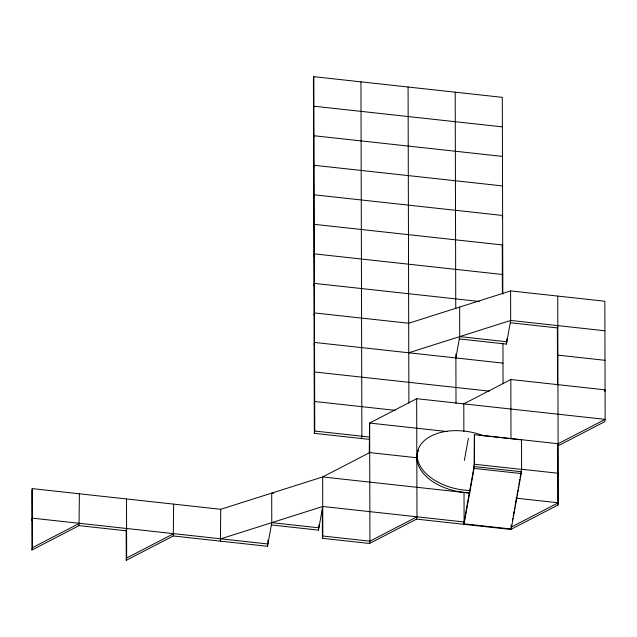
<?xml version="1.0" encoding="UTF-8"?>
<svg xmlns="http://www.w3.org/2000/svg" width="637" height="637" viewBox="0 0 637 637"><rect width="100%" height="100%" fill="white"/><g stroke="black" fill="none" stroke-linecap="round" stroke-linejoin="round"><path stroke-width="0.96" d="M416.821 457.756L369.707 452.589L322.664 476.954L220.744 509.289L32.264 488.619L31.85 490.928L32.001 549.986L79.044 525.629L126.166 530.796L126.245 560.321L173.288 535.964L267.524 546.299L271.776 522.651L271.704 493.118L273.663 493.333M31.93 520.461L32.344 518.152L267.938 543.982L267.93 540.049M32.001 549.986L32.415 547.677L32.264 488.619M79.044 525.629L79.386 493.786M126.166 530.796L126.58 528.487M126.245 560.321L126.659 558.012L126.508 498.954M173.288 535.964L173.622 504.122M220.402 541.132L220.744 509.289M502.824 294.214L502.314 97.35L313.834 76.679L313.42 78.988L314.336 433.343L369.309 439.371M313.5 108.513L313.914 106.204L502.394 126.874M313.571 138.046L313.993 135.737L502.466 156.407M313.651 167.579L314.065 165.27L502.545 185.932L502.267 187.477M313.73 197.104L314.145 194.795L502.625 215.465L502.203 217.774M313.802 226.637L314.216 224.328L502.697 244.998L502.282 247.307M313.882 256.162L314.296 253.852L502.776 274.523L502.362 276.832M313.953 285.695L314.375 283.385L479.295 301.468M314.033 315.227L314.447 312.918L408.691 323.254L510.603 290.91L604.847 301.245L605.15 419.369L604.736 421.678L557.693 446.035L558.108 443.726L605.15 419.369L416.67 398.698L369.627 423.056L369.285 452.931M314.113 344.752L314.527 342.443L503.007 363.114M314.184 374.285L314.598 371.976L489.335 391.134M314.264 403.81L314.678 401.501L395.171 410.332M314.336 433.343L314.758 431.034L313.834 76.679M271.362 524.96L318.484 530.127L322.736 506.479L464.094 521.982M557.725 296.078L558.259 502.784L557.845 505.093L510.802 529.458L416.558 519.123L369.516 543.488L322.402 538.321L322.816 536.012L322.664 476.954L469.907 493.102M361.458 438.511L361.872 436.202L360.956 81.847M369.516 543.488L369.93 541.179L369.627 423.056L447.182 431.56M416.558 519.123L416.98 516.814L416.67 398.698M455.885 357.946L459.723 336.607L459.643 307.082M464.389 460.432L468.362 438.344M520.142 477.551L521.607 469.405L521.528 439.872L474.414 434.705L474.079 468.394L464.102 523.829L511.224 528.997L521.193 473.562L521.193 471.714L474.071 466.547M463.68 524.291L474.485 464.238L474.414 434.705M459.309 338.924L506.431 344.084L510.683 320.443L510.603 290.91M511.567 525.207L511.216 527.149L558.259 502.784L516.05 498.158M512.443 520.341L512.793 518.399M513.143 516.448L514.019 511.591M514.37 509.64L514.72 507.697M515.062 505.754L516.639 497.003M516.989 495.053L517.865 490.195M518.215 488.245L518.566 486.302M518.916 484.359L519.792 479.494M557.534 385.011L557.383 327.92L557.805 325.611M557.463 357.445L557.877 355.135L604.999 360.303M557.765 475.568L558.179 473.259L521.862 469.27M604.8 391.373L605.07 389.836L510.834 379.501L463.792 403.866L463.863 431.424M32.415 547.677L79.458 523.319M126.659 558.012L173.702 533.655M416.98 516.814L369.93 541.179L322.816 536.012M408.763 352.779L510.683 320.443L604.919 330.778M220.824 538.814L322.736 506.479M510.269 322.752L557.383 327.92M459.723 336.607L506.845 341.774L506.837 338.828M479.573 435.119L558.108 443.726M314.758 431.034L369.731 437.062M474.485 464.238L521.607 469.405M474.079 468.394L521.193 473.562M271.776 522.651L318.898 527.818L318.89 524.864M557.693 447.023L557.845 505.093M510.834 379.501L510.985 438.559M511.208 525.183L511.224 528.997M506.423 342.117L506.431 344.084M502.951 343.431L503.055 383.785M502.274 244.353L502.402 293.569M464.023 492.449L464.102 523.829M455.2 92.182L455.758 308.73M455.877 354.013L456.004 403.229M408.078 87.014L408.89 402.982M322.322 508.788L322.402 538.321M318.476 528.161L318.484 530.127M267.516 544.324L267.524 546.299M469.7 492.863A47.584 29.23 10.2 0 1 418.413 450.287M470.114 490.554A47.584 29.23 10.2 0 1 417.768 451.06A47.584 29.23 10.2 0 1 483.634 435.812"/></g></svg>
